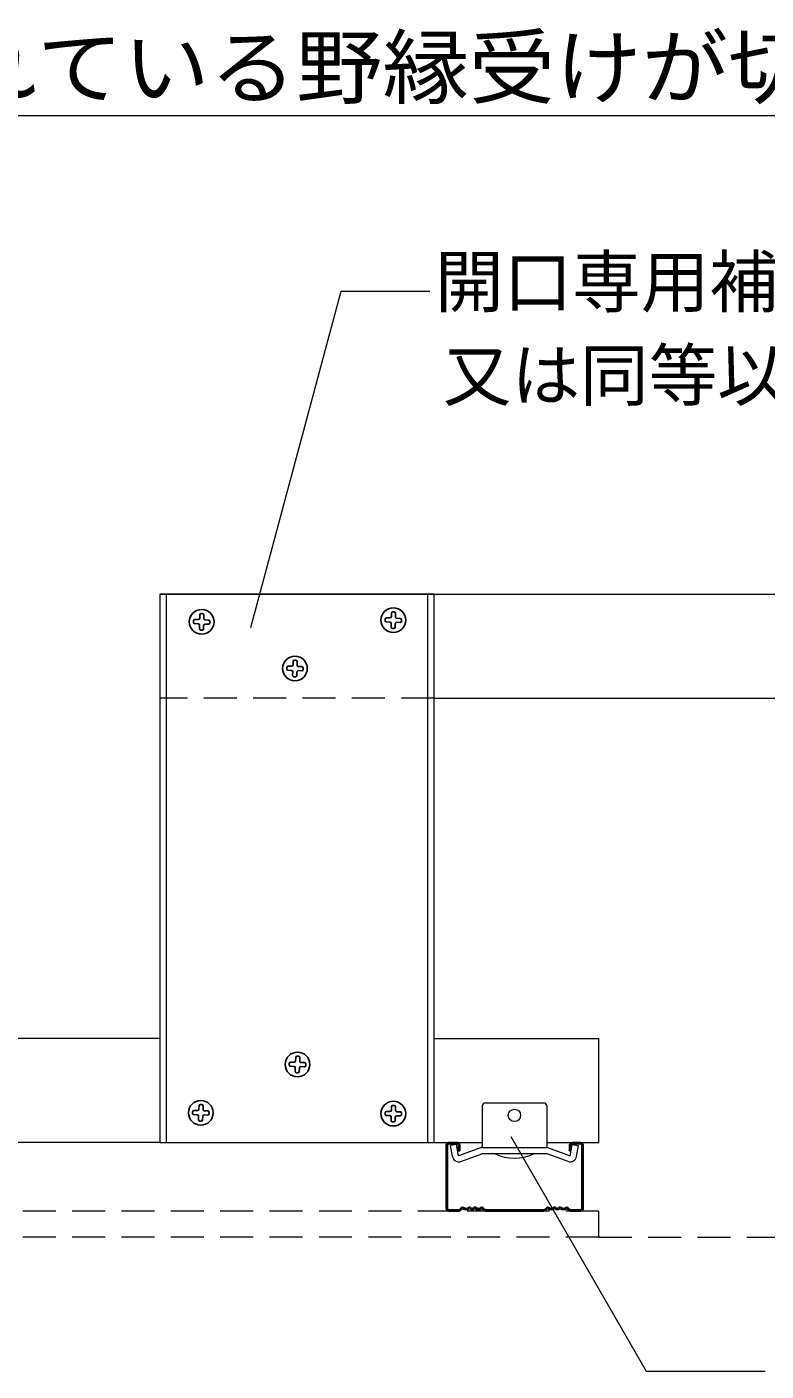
# Model space of a CAD drawing. Units: millimetres on the paper, with parts at other scales. Extents: x -195 to 195, y -140 to 138.
# Drawn here: x -159.87 to -132.92, y -52.73 to -3.72 of the extents above; entities that cross this region are included whole.
import ezdxf
from ezdxf.enums import TextEntityAlignment as Align

# ---------------------------------------------------------------- set-up
doc = ezdxf.new("R2010")
doc.units = ezdxf.units.MM
doc.linetypes.add('DASHED1', pattern=[1.8, 1.2, -0.6])
for name, color, linetype, lineweight in [('4-2_野縁受け', 3, 'Continuous', 18), ('4-3_野縁', 2, 'Continuous', 25), ('4-6_文字', 7, 'Continuous', 18), ('4-8_隠線', 4, 'DASHED1', 9), ('4-A_クリップ', 7, 'Continuous', 18), ('4-B_補強金具・金具・その他', 3, 'Continuous', 18), ('4-C_ビス・アンカーボルト・強調図形', 2, 'Continuous', 25), ('4-D_パネル', 4, 'DASHED1', 9), ('4-E_補助線', 4, 'DASHED1', 9), ('F-3_野縁', 7, 'Continuous', 18)]:
    doc.layers.add(name, color=color, linetype=linetype, lineweight=lineweight)
doc.layers.add('F-6_文字', color=7, linetype='Continuous')
doc.styles.add('ＭＳ ゴシック', font='')
doc.styles.get('ＭＳ ゴシック').set_extended_font_data('MS Gothic')

msp = doc.modelspace()

# ---------------------------------------------------------------- linework, layer by layer
at = {"layer": '4-2_野縁受け'}
for p, q in [((-155.022, -24.393), (-88.022, -24.393)), ((-145.022, -28.193), (-98.022, -28.193)), ((-155.022, -40.593), (-160.493, -40.593)), ((-145.022, -40.593), (-139.022, -40.593)), ((-155.022, -44.393), (-160.493, -44.393))]:
    msp.add_line(p, q, dxfattribs=at)
msp.add_lwpolyline([(-140.923, -44.393), (-139.022, -44.393), (-139.022, -40.593)], dxfattribs=at)
at = {"layer": '4-3_野縁', "color": 3, "lineweight": 18}
msp.add_line((-145.022, -44.393), (-143.273, -44.393), dxfattribs=at)
at = {"layer": '4-3_野縁'}
for p, q in [((-144.588, -44.493), (-144.588, -46.788)), ((-144.538, -46.788), (-144.538, -44.493)), ((-144.188, -44.393), (-144.488, -44.393)), ((-144.188, -44.443), (-144.488, -44.443)), ((-144.138, -44.693), (-144.138, -44.493)), ((-144.088, -44.693), (-144.088, -44.493)), ((-140.088, -44.693), (-140.088, -44.493)), ((-140.038, -44.693), (-140.038, -44.493)), ((-139.988, -44.393), (-139.688, -44.393)), ((-139.988, -44.443), (-139.688, -44.443)), ((-139.638, -46.788), (-139.638, -44.493)), ((-139.588, -44.493), (-139.588, -46.788)), ((-144.138, -44.693), (-144.088, -44.693)), ((-140.038, -44.693), (-140.088, -44.693)), ((-144.488, -46.843), (-144.129, -46.843)), ((-144.488, -46.843), (-144.129, -46.843)), ((-144.129, -46.893), (-144.488, -46.893)), ((-144.129, -46.893), (-144.488, -46.893)), ((-144.094, -46.828), (-144.023, -46.757)), ((-144.023, -46.757), (-144.094, -46.828)), ((-143.988, -46.793), (-144.059, -46.863)), ((-143.988, -46.793), (-144.059, -46.863)), ((-143.288, -46.793), (-143.217, -46.863)), ((-143.252, -46.757), (-143.182, -46.828)), ((-143.146, -46.843), (-142.088, -46.843)), ((-143.146, -46.893), (-142.088, -46.893)), ((-141.029, -46.843), (-142.088, -46.843)), ((-141.029, -46.893), (-142.088, -46.893)), ((-140.923, -46.757), (-140.994, -46.828)), ((-140.888, -46.793), (-140.958, -46.863)), ((-140.188, -46.793), (-140.117, -46.863)), ((-140.188, -46.793), (-140.117, -46.863)), ((-140.082, -46.828), (-140.152, -46.757)), ((-140.152, -46.757), (-140.082, -46.828)), ((-139.688, -46.843), (-140.046, -46.843)), ((-139.688, -46.843), (-140.046, -46.843)), ((-140.046, -46.893), (-139.688, -46.893)), ((-140.046, -46.893), (-139.688, -46.893))]:
    msp.add_line(p, q, dxfattribs=at)
for centre, radius, start, end in [((-144.488, -44.493), 0.1, 90.003, 180.003), ((-144.488, -44.493), 0.05, 90.003, 180.003), ((-144.188, -44.493), 0.1, 0.003, 90.003), ((-144.188, -44.493), 0.05, 0.003, 90.003), ((-139.988, -44.493), 0.1, 89.997, 179.997), ((-139.988, -44.493), 0.05, 89.997, 179.997), ((-139.688, -44.493), 0.1, 359.997, 89.997), ((-139.688, -44.493), 0.05, 359.997, 89.997), ((-144.488, -46.793), 0.1, 177.476, 270), ((-144.488, -46.793), 0.1, 177.476, 270), ((-144.488, -46.793), 0.05, 177.476, 270), ((-144.488, -46.793), 0.05, 177.476, 270), ((-144.129, -46.793), 0.05, 270, 315), ((-144.129, -46.793), 0.05, 270, 315), ((-144.129, -46.793), 0.1, 270, 315), ((-144.129, -46.793), 0.1, 270, 315), ((-143.988, -46.793), 0.05, 46.3972, 135), ((-143.863, -46.661), 0.181, 226.3972, 313.6028), ((-143.863, -46.661), 0.131, 226.3972, 313.6028), ((-143.738, -46.793), 0.05, 36.8699, 133.6028), ((-143.638, -46.718), 0.125, 216.8699, 323.1301), ((-143.638, -46.718), 0.075, 216.8699, 323.1301), ((-143.538, -46.793), 0.05, 36.8699, 143.1301), ((-143.538, -46.793), 0.05, 46.3972, 143.1301), ((-143.413, -46.661), 0.181, 226.3972, 313.6028), ((-143.413, -46.661), 0.131, 226.3972, 313.6028), ((-143.288, -46.793), 0.05, 45, 133.6028), ((-143.146, -46.793), 0.1, 225, 270), ((-143.146, -46.793), 0.05, 225, 270), ((-141.029, -46.793), 0.05, 270, 315), ((-141.029, -46.793), 0.1, 270, 315), ((-140.888, -46.793), 0.05, 46.3972, 135), ((-140.763, -46.661), 0.181, 226.3972, 313.6028), ((-140.763, -46.661), 0.131, 226.3972, 313.6028), ((-140.638, -46.793), 0.05, 36.8699, 143.1301), ((-140.638, -46.793), 0.05, 36.8699, 133.6028), ((-140.538, -46.718), 0.125, 216.8699, 323.1301), ((-140.538, -46.718), 0.075, 216.8699, 323.1301), ((-140.438, -46.793), 0.05, 46.3972, 143.1301), ((-140.313, -46.661), 0.181, 226.3972, 313.6028), ((-140.313, -46.661), 0.131, 226.3972, 313.6028), ((-140.188, -46.793), 0.05, 45, 133.6028), ((-140.046, -46.793), 0.1, 225, 270), ((-140.046, -46.793), 0.1, 225, 270), ((-140.046, -46.793), 0.05, 225, 270), ((-140.046, -46.793), 0.05, 225, 270), ((-139.688, -46.793), 0.1, 270, 2.524), ((-139.688, -46.793), 0.1, 270, 2.524), ((-139.688, -46.793), 0.05, 270, 2.524), ((-139.688, -46.793), 0.05, 270, 2.524)]:
    msp.add_arc(centre, radius, start, end, dxfattribs=at)
at = {"layer": '4-6_文字'}
for points in [[(-151.709, -25.617), (-148.42, -13.346), (-145.189, -13.346)], [(-142.235, -44.178), (-137.299, -52.726), (-132.962, -52.726)]]:
    msp.add_lwpolyline(points, dxfattribs=at)
at = {"layer": '4-8_隠線'}
msp.add_line((-145.022, -28.193), (-155.022, -28.193), dxfattribs=at)
at = {"layer": '4-A_クリップ'}
for p, q in [((-143.273, -43.051), (-143.273, -44.571)), ((-141.023, -42.951), (-143.173, -42.951)), ((-140.923, -43.051), (-140.923, -44.571)), ((-144.207, -44.462), (-144.433, -44.502)), ((-144.362, -44.905), (-144.433, -44.502)), ((-144.134, -44.875), (-144.207, -44.462)), ((-143.298, -44.571), (-144.134, -44.875)), ((-143.298, -44.571), (-140.898, -44.571)), ((-140.899, -44.571), (-140.063, -44.875)), ((-140.063, -44.875), (-139.99, -44.462)), ((-139.99, -44.462), (-139.763, -44.502)), ((-139.834, -44.905), (-139.763, -44.502)), ((-144.057, -45.081), (-143.287, -44.801)), ((-143.22, -44.801), (-143.287, -44.801)), ((-140.909, -44.801), (-143.22, -44.801)), ((-141.398, -44.801), (-142.798, -44.801)), ((-140.139, -45.081), (-140.909, -44.801))]:
    msp.add_line(p, q, dxfattribs=at)
msp.add_circle((-142.098, -43.401), 0.225, dxfattribs=at)
for centre, radius, start, end in [((-143.173, -43.051), 0.1, 90, 180), ((-141.023, -43.051), 0.1, 0, 90), ((-144.136, -44.865), 0.23, 190, 290), ((-142.098, -43.401), 1.565, 243.4349, 296.565), ((-140.061, -44.865), 0.23, 250, 350)]:
    msp.add_arc(centre, radius, start, end, dxfattribs=at)
at = {"layer": '4-B_補強金具・金具・その他'}
for p, q in [((-154.792, -24.393), (-154.792, -44.393)), ((-145.252, -44.393), (-145.252, -24.393))]:
    msp.add_line(p, q, dxfattribs=at)
msp.add_lwpolyline([(-155.022, -44.393), (-145.022, -44.393), (-145.022, -24.393), (-155.022, -24.393)], close=True, dxfattribs=at)
at = {"layer": '4-C_ビス・アンカーボルト・強調図形'}
for p, q in [((-153.802, -25.422), (-153.801, -25.397)), ((-153.8, -25.372), (-153.801, -25.397)), ((-153.753, -25.474), (-153.628, -25.478)), ((-153.748, -25.324), (-153.623, -25.328)), ((-153.567, -25.155), (-153.571, -25.28)), ((-153.515, -25.107), (-153.49, -25.108)), ((-153.465, -25.109), (-153.49, -25.108)), ((-153.417, -25.16), (-153.422, -25.285)), ((-153.248, -25.341), (-153.373, -25.337)), ((-153.202, -25.443), (-153.201, -25.418)), ((-153.2, -25.393), (-153.201, -25.418)), ((-146.813, -25.31), (-146.814, -25.335)), ((-146.814, -25.36), (-146.814, -25.335)), ((-146.766, -25.412), (-146.641, -25.416)), ((-146.761, -25.262), (-146.636, -25.266)), ((-146.597, -25.593), (-146.593, -25.468)), ((-146.58, -25.093), (-146.584, -25.218)), ((-146.528, -25.045), (-146.503, -25.046)), ((-146.478, -25.047), (-146.503, -25.046)), ((-146.447, -25.598), (-146.443, -25.473)), ((-146.43, -25.099), (-146.434, -25.224)), ((-146.266, -25.429), (-146.391, -25.425)), ((-146.261, -25.28), (-146.386, -25.275)), ((-146.215, -25.381), (-146.214, -25.356)), ((-146.213, -25.331), (-146.214, -25.356)), ((-153.585, -25.655), (-153.58, -25.53)), ((-153.536, -25.707), (-153.511, -25.707)), ((-153.486, -25.708), (-153.511, -25.707)), ((-153.435, -25.66), (-153.43, -25.535)), ((-153.254, -25.491), (-153.379, -25.487)), ((-146.549, -25.645), (-146.524, -25.646)), ((-146.499, -25.647), (-146.524, -25.646)), ((-150.166, -26.856), (-150.171, -26.981)), ((-150.115, -26.807), (-150.09, -26.808)), ((-150.065, -26.809), (-150.09, -26.808)), ((-150.016, -26.861), (-150.021, -26.986)), ((-150.401, -27.123), (-150.4, -27.098)), ((-150.399, -27.073), (-150.4, -27.098)), ((-150.353, -27.174), (-150.228, -27.179)), ((-150.347, -27.024), (-150.222, -27.029)), ((-150.184, -27.355), (-150.179, -27.23)), ((-150.136, -27.407), (-150.111, -27.408)), ((-150.086, -27.409), (-150.111, -27.408)), ((-150.034, -27.361), (-150.029, -27.236)), ((-149.853, -27.192), (-149.978, -27.187)), ((-149.848, -27.042), (-149.973, -27.037)), ((-149.801, -27.144), (-149.8, -27.119)), ((-149.799, -27.094), (-149.8, -27.119)), ((-150.308, -41.561), (-150.307, -41.536)), ((-150.306, -41.511), (-150.307, -41.536)), ((-150.26, -41.612), (-150.135, -41.617)), ((-150.255, -41.462), (-150.13, -41.467)), ((-150.074, -41.294), (-150.078, -41.419)), ((-150.022, -41.245), (-149.997, -41.246)), ((-149.972, -41.247), (-149.997, -41.246)), ((-149.924, -41.299), (-149.928, -41.424)), ((-149.76, -41.63), (-149.885, -41.625)), ((-149.755, -41.48), (-149.88, -41.476)), ((-149.708, -41.582), (-149.707, -41.557)), ((-149.707, -41.532), (-149.707, -41.557)), ((-150.091, -41.793), (-150.087, -41.668)), ((-150.043, -41.845), (-150.018, -41.846)), ((-149.993, -41.847), (-150.018, -41.846)), ((-149.941, -41.799), (-149.937, -41.674)), ((-153.598, -43.056), (-153.602, -43.181)), ((-153.546, -43.008), (-153.521, -43.009)), ((-153.496, -43.009), (-153.521, -43.009)), ((-153.448, -43.061), (-153.452, -43.186)), ((-146.58, -43.087), (-146.584, -43.212)), ((-146.528, -43.039), (-146.503, -43.039)), ((-146.478, -43.04), (-146.503, -43.039)), ((-146.43, -43.092), (-146.434, -43.217)), ((-153.831, -43.273), (-153.832, -43.298)), ((-153.832, -43.323), (-153.832, -43.298)), ((-153.784, -43.375), (-153.659, -43.379)), ((-153.779, -43.225), (-153.654, -43.229)), ((-153.615, -43.556), (-153.611, -43.431)), ((-153.567, -43.607), (-153.542, -43.608)), ((-153.517, -43.609), (-153.542, -43.608)), ((-153.466, -43.561), (-153.461, -43.436)), ((-153.285, -43.392), (-153.409, -43.388)), ((-153.279, -43.242), (-153.404, -43.238)), ((-153.233, -43.344), (-153.232, -43.319)), ((-153.231, -43.294), (-153.232, -43.319)), ((-146.813, -43.304), (-146.814, -43.329)), ((-146.814, -43.354), (-146.814, -43.329)), ((-146.766, -43.406), (-146.641, -43.41)), ((-146.761, -43.256), (-146.636, -43.26)), ((-146.597, -43.587), (-146.593, -43.462)), ((-146.447, -43.592), (-146.443, -43.467)), ((-146.266, -43.423), (-146.391, -43.419)), ((-146.261, -43.273), (-146.386, -43.269)), ((-146.215, -43.375), (-146.214, -43.35)), ((-146.213, -43.325), (-146.214, -43.35)), ((-146.549, -43.638), (-146.524, -43.639)), ((-146.499, -43.64), (-146.524, -43.639))]:
    msp.add_line(p, q, dxfattribs=at)
for centre in [(-153.501, -25.408), (-146.514, -25.346), (-150.1, -27.108), (-150.007, -41.546), (-153.532, -43.308), (-146.514, -43.339)]:
    msp.add_circle(centre, 0.45, dxfattribs=at)
for centre, start, end in [((-153.752, -25.424), 178, 268), ((-153.75, -25.374), 88, 178), ((-153.63, -25.528), 358, 88), ((-153.621, -25.278), 268, 358), ((-153.517, -25.157), 88, 178), ((-153.467, -25.159), 358, 88), ((-153.372, -25.287), 178, 268), ((-153.252, -25.441), 268, 358), ((-153.25, -25.391), 358, 88), ((-146.764, -25.362), 178, 268), ((-146.763, -25.312), 88, 178), ((-146.643, -25.466), 358, 88), ((-146.634, -25.217), 268, 358), ((-146.53, -25.095), 88, 178), ((-146.48, -25.097), 358, 88), ((-146.393, -25.475), 88, 178), ((-146.384, -25.225), 178, 268), ((-146.265, -25.38), 268, 358), ((-146.263, -25.33), 358, 88), ((-153.535, -25.657), 178, 268), ((-153.485, -25.658), 268, 358), ((-153.38, -25.537), 88, 178), ((-146.547, -25.595), 178, 268), ((-146.497, -25.597), 268, 358), ((-150.116, -26.857), 88, 178), ((-150.066, -26.859), 358, 88), ((-150.351, -27.124), 178, 268), ((-150.349, -27.074), 88, 178), ((-150.229, -27.229), 358, 88), ((-150.221, -26.979), 268, 358), ((-150.134, -27.357), 178, 268), ((-150.084, -27.359), 268, 358), ((-149.979, -27.237), 88, 178), ((-149.971, -26.988), 178, 268), ((-149.851, -27.142), 268, 358), ((-149.849, -27.092), 358, 88), ((-150.258, -41.562), 178, 268), ((-150.256, -41.512), 88, 178), ((-150.137, -41.667), 358, 88), ((-150.128, -41.417), 268, 358), ((-150.024, -41.295), 88, 178), ((-149.974, -41.297), 358, 88), ((-149.887, -41.675), 88, 178), ((-149.878, -41.426), 178, 268), ((-149.758, -41.58), 268, 358), ((-149.757, -41.53), 358, 88), ((-150.041, -41.795), 178, 268), ((-149.991, -41.797), 268, 358), ((-153.548, -43.058), 88, 178), ((-153.498, -43.059), 358, 88), ((-146.53, -43.089), 88, 178), ((-146.48, -43.09), 358, 88), ((-153.783, -43.325), 178, 268), ((-153.781, -43.275), 88, 178), ((-153.661, -43.429), 358, 88), ((-153.652, -43.179), 268, 358), ((-153.566, -43.557), 178, 268), ((-153.516, -43.559), 268, 358), ((-153.411, -43.438), 88, 178), ((-153.403, -43.188), 178, 268), ((-153.283, -43.342), 268, 358), ((-153.281, -43.292), 358, 88), ((-146.764, -43.356), 178, 268), ((-146.763, -43.306), 88, 178), ((-146.643, -43.46), 358, 88), ((-146.634, -43.21), 268, 358), ((-146.547, -43.588), 178, 268), ((-146.497, -43.59), 268, 358), ((-146.393, -43.469), 88, 178), ((-146.384, -43.219), 178, 268), ((-146.265, -43.373), 268, 358), ((-146.263, -43.323), 358, 88)]:
    msp.add_arc(centre, 0.05, start, end, dxfattribs=at)
at = {"layer": '4-D_パネル'}
for p, q in [((-139.022, -46.893), (-185.482, -46.893)), ((-139.022, -47.843), (-139.022, -46.893)), ((-139.022, -47.843), (-185.482, -47.843))]:
    msp.add_line(p, q, dxfattribs=at)
at = {"layer": '4-E_補助線'}
msp.add_line((-139.022, -47.843), (-104.022, -47.843), dxfattribs=at)
at = {"layer": 'F-3_野縁', "color": 3}
msp.add_line((-191, -6.946), (191, -6.946), dxfattribs=at)

# ---------------------------------------------------------------- texts
at = {"layer": '4-6_文字', "style": 'ＭＳ ゴシック'}
for s, p in [('開口専用補強プレート', (-144.993, -14.472)), ('又は同等以上の性能を有する部材', (-144.706, -17.88))]:
    msp.add_text(s, height=1.833, dxfattribs=at).set_placement(p, align=Align.BOTTOM_LEFT)
at = {"layer": 'F-6_文字', "style": 'ＭＳ ゴシック', "width": 1.05}
msp.add_text('□ブレースが設置されている野縁受けが切断される場合 門型補強', height=2.199, dxfattribs=at).set_placement((-191, -6.946), align=Align.BOTTOM_LEFT)

doc.saveas('drawing.dxf')
